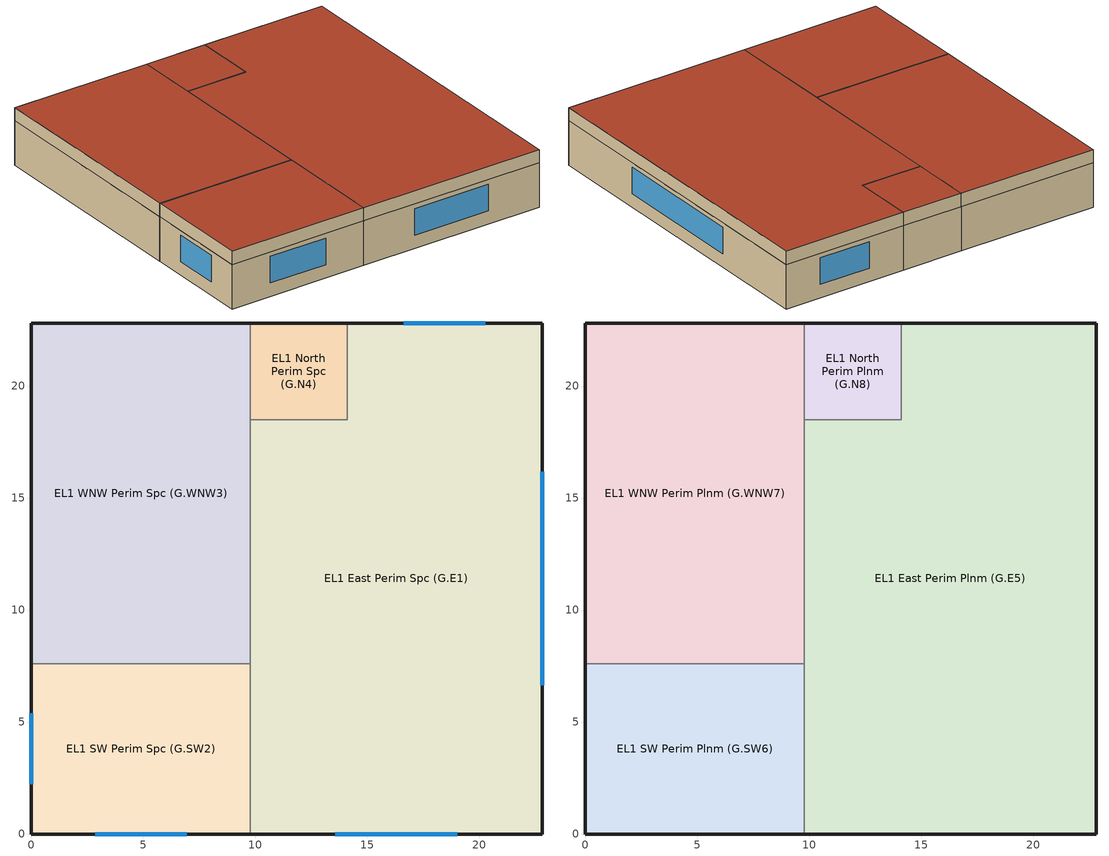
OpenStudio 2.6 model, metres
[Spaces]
EL1 East Perim Spc (G.E1)
 floor ground: 22.81,22.81 22.81,0 9.79,0 9.79,18.5 14.1,18.5 14.1,22.81 z0
 wall outside: 9.79,0 22.81,0 22.81,22.81 14.1,22.81 z0:3.05
 wall to EL1 North Perim Spc (G.N4): 14.1,22.81 14.1,18.5 9.79,18.5 z0:3.05
 wall to EL1 WNW Perim Spc (G.WNW3): 9.79,18.5 9.79,7.6 z0:3.05
 wall to EL1 SW Perim Spc (G.SW2): 9.79,7.6 9.79,0 z0:3.05
 window: 22.81,6.64 22.81,16.18 / 20.28,22.81 16.64,22.81 / 13.58,0 19.02,0 z0.91:2.74
EL1 North Perim Spc (G.N4)
 floor ground: 14.1,22.81 14.1,18.5 9.79,18.5 9.79,22.81 z0
 wall outside: 14.1,22.81 9.79,22.81 z0:3.05
 wall to EL1 WNW Perim Spc (G.WNW3): 9.79,22.81 9.79,18.5 z0:3.05
EL1 WNW Perim Spc (G.WNW3)
 floor ground: 9.79,22.81 9.79,7.6 0,7.6 0,22.81 z0
 wall outside: 9.79,22.81 0,22.81 0,7.6 z0:3.05
 wall to EL1 SW Perim Spc (G.SW2): 0,7.6 9.79,7.6 z0:3.05
EL1 SW Perim Spc (G.SW2)
 floor ground: 9.79,7.6 9.79,0 0,0 0,7.6 z0
 wall outside: 0,7.6 0,0 9.79,0 z0:3.05
 window: 2.85,0 6.94,0 / 0,5.39 0,2.21 z0.91:2.74
EL1 East Perim Plnm (G.E5)
 floor to EL1 East Perim Spc (G.E1): 22.81,22.81 22.81,0 9.79,0 9.79,18.5 14.1,18.5 14.1,22.81 z3.05
 wall outside: 9.79,0 22.81,0 22.81,22.81 14.1,22.81 z3.05:3.96
 wall to EL1 North Perim Plnm (G.N8): 14.1,22.81 14.1,18.5 9.79,18.5 z3.05:3.96
 wall to EL1 WNW Perim Plnm (G.WNW7): 9.79,18.5 9.79,7.6 z3.05:3.96
 wall to EL1 SW Perim Plnm (G.SW6): 9.79,7.6 9.79,0 z3.05:3.96
 roof outside: 22.81,0 22.81,22.81 14.1,22.81 14.1,18.5 9.79,18.5 9.79,0 z3.96
EL1 SW Perim Plnm (G.SW6)
 floor to EL1 SW Perim Spc (G.SW2): 9.79,7.6 9.79,0 0,0 0,7.6 z3.05
 wall outside: 0,7.6 0,0 9.79,0 z3.05:3.96
 wall to EL1 WNW Perim Plnm (G.WNW7): 9.79,7.6 0,7.6 z3.05:3.96
 roof outside: 9.79,0 9.79,7.6 0,7.6 0,0 z3.96
EL1 WNW Perim Plnm (G.WNW7)
 floor to EL1 WNW Perim Spc (G.WNW3): 9.79,22.81 9.79,7.6 0,7.6 0,22.81 z3.05
 wall outside: 9.79,22.81 0,22.81 0,7.6 z3.05:3.96
 wall to EL1 North Perim Plnm (G.N8): 9.79,18.5 9.79,22.81 z3.05:3.96
 roof outside: 9.79,7.6 9.79,22.81 0,22.81 0,7.6 z3.96
EL1 North Perim Plnm (G.N8)
 floor to EL1 North Perim Spc (G.N4): 14.1,22.81 14.1,18.5 9.79,18.5 9.79,22.81 z3.05
 wall outside: 14.1,22.81 9.79,22.81 z3.05:3.96
 roof outside: 14.1,18.5 14.1,22.81 9.79,22.81 9.79,18.5 z3.96
[Building]
DEER_RSD: Standards Number of Stories=1; Standards Number of Above Ground Stories=1
[Site]
Site 1
[ClimateZones]
Climate Zone Institution Name 2=CEC; Climate Zone Document Name 2=California Climate Zone Descriptions; Climate Zone Document Year 2=1995
[BuildingStory]
EL1 Ground Flr
[Space] Building Story=EL1 Ground Flr
Name | Space Type | Thermal Zone | Part of Total Floor Area
EL1 East Perim Spc (G.E1) | Dining | EL1 East Perim Spc (G.E1) ZN
EL1 SW Perim Spc (G.SW2) | LobbyWaiting | EL1 SW Perim Spc (G.SW2) ZN
EL1 WNW Perim Spc (G.WNW3) | Kitchen | EL1 WNW Perim Spc (G.WNW3) ZN
EL1 North Perim Spc (G.N4) | Restroom | EL1 North Perim Spc (G.N4) ZN
EL1 East Perim Plnm (G.E5) | Plenum | EL1 East Perim Plnm (G.E5) ZN | No
EL1 SW Perim Plnm (G.SW6) | Plenum | EL1 SW Perim Plnm (G.SW6) ZN | No
EL1 WNW Perim Plnm (G.WNW7) | Plenum | EL1 WNW Perim Plnm (G.WNW7) ZN | No
EL1 North Perim Plnm (G.N8) | Plenum | EL1 North Perim Plnm (G.N8) ZN | No
[SpaceType]
Name | Standards Building Type | Standards Space Type
Dining | RSD | dining
LobbyWaiting | RSD | lobby
Kitchen | RSD | food preparation
Restroom | RSD | restroom
Plenum |  | plenum
[ThermalZone] Use Ideal Air Loads=No
EL1 East Perim Spc (G.E1) ZN; EL1 SW Perim Spc (G.SW2) ZN; EL1 WNW Perim Spc (G.WNW3) ZN; EL1 North Perim Spc (G.N4) ZN; EL1 WNW Perim Plnm (G.WNW7) ZN; EL1 East Perim Plnm (G.E5) ZN; EL1 SW Perim Plnm (G.SW6) ZN; EL1 North Perim Plnm (G.N8) ZN
[Sizing:Zone] Zone Cooling Design Supply Air Temperature Input Method=SupplyAirTemperature; Zone Cooling Design Supply Air Temperature {C}=14; Zone Cooling Design Supply Air Temperature Difference {deltaC}=11.11; Zone Heating Design Supply Air Temperature Input Method=SupplyAirTemperature; Zone Heating Design Supply Air Temperature {C}=40; Zone Heating Design Supply Air Temperature Difference {deltaC}=11.11; Zone Cooling Design Supply Air Humidity Ratio {kg-H2O/kg-air}=0.0085; Zone Heating Design Supply Air Humidity Ratio {kg-H2O/kg-air}=0.008; Cooling Design Air Flow Method=DesignDay; Heating Design Air Flow Method=DesignDay; Account for Dedicated Outdoor Air System=No; Dedicated Outdoor Air System Control Strategy=NeutralSupplyAir; Dedicated Outdoor Air Low Setpoint Temperature for Design {C}=autosize; Dedicated Outdoor Air High Setpoint Temperature for Design {C}=autosize
EL1 East Perim Spc (G.E1) ZN; EL1 SW Perim Spc (G.SW2) ZN; EL1 WNW Perim Spc (G.WNW3) ZN; EL1 North Perim Spc (G.N4) ZN; EL1 WNW Perim Plnm (G.WNW7) ZN; EL1 East Perim Plnm (G.E5) ZN; EL1 SW Perim Plnm (G.SW6) ZN; EL1 North Perim Plnm (G.N8) ZN
